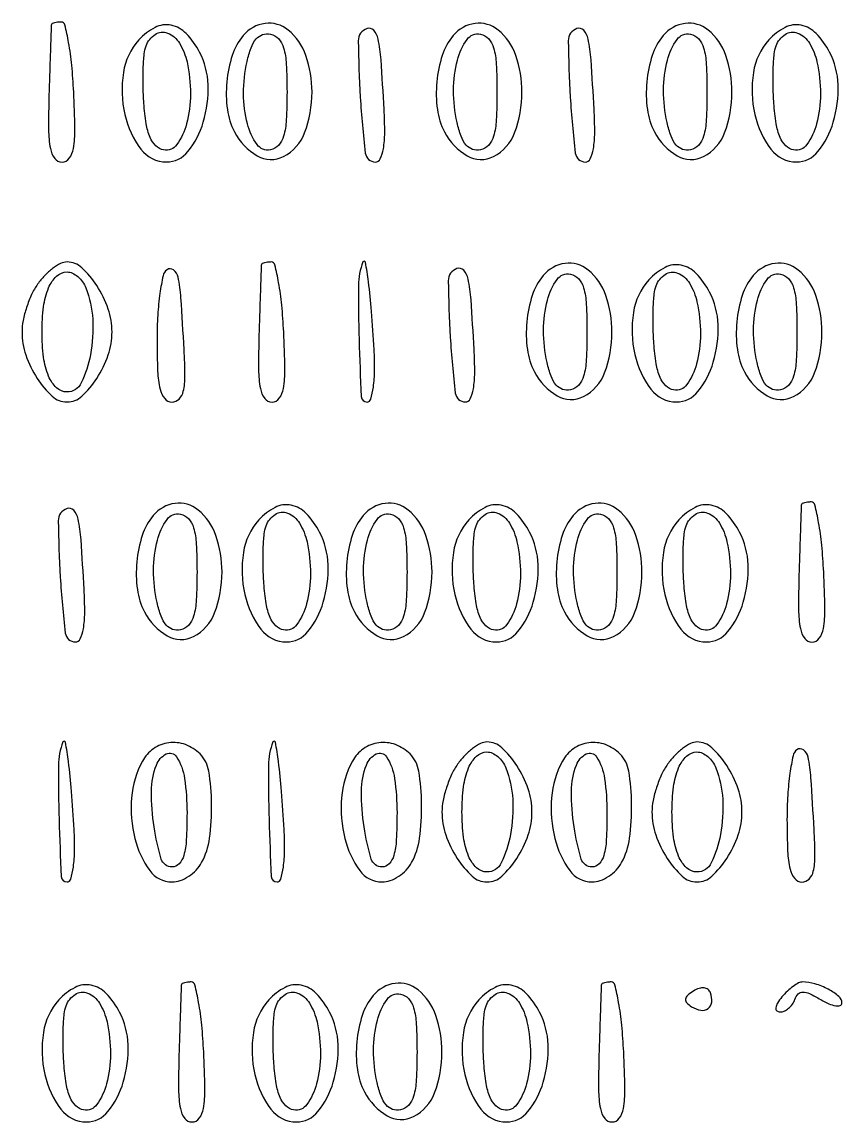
# Model space of a CAD drawing. Extents: x 3 to 461, y 1 to 447.
# Drawn here: x 85 to 167, y 241 to 351 of the extents above; entities that cross this region are included whole.
import ezdxf

# ---------------------------------------------------------------- set-up
doc = ezdxf.new("R2010")
doc.units = 0

msp = doc.modelspace()

# ---------------------------------------------------------------- linework, layer by layer
for points in [[(87.948969, 350.75, 0.041225), (87.925395, 350.552751, 0.000213), (87.854482, 348.590464, 0.000953), (87.778922, 346.355126, 0.000604), (87.698969, 343.749453, 0.008385), (87.654197, 340.223465, 0.046603), (87.837795, 338.340736, 0.113805), (88.271336, 337.361997, 0.235737), (89, 336.9972, 0.240193), (89.728644, 337.367617, 0.11645), (90.143782, 338.357314, 0.045576), (90.287215, 340.286166, 0.007631), (90.167941, 343.997747, 0.012277), (89.97449, 346.682188, 0.020043), (89.663779, 348.943088, 0.014965), (89.294937, 350.703073, 0.34652), (88.917941, 351, 0.025607), (88.562603, 350.98179, 0.037541), (88.254655, 350.926562, 0.042043), (88.026543, 350.846759, 0.241769)], [(96.688493, 349.208283, 0.146573), (95.136518, 345.949737, 0.094226), (95.281883, 341.735413, 0.106996), (96.895251, 338.268519, 0.234686), (99.448984, 337, 0.229487), (101.59742, 338.040897, 0.094441), (103.130897, 340.98537, 0.08186), (103.613628, 344.722252, 0.112064), (102.750737, 347.991142, 0.070025), (101.423297, 349.846215, 0.154137), (99.912836, 350.679258, 0.170459), (98.30555, 350.453521, 0.089746)], [(101.5, 347, -0.054125), (101.846857, 343.802643, -0.06511), (101.454802, 340.806647, -0.088961), (100.488179, 338.740628, -0.293799), (99.158318, 338.202959, -0.150415), (98.3844, 338.611687, -0.097019), (97.813491, 339.459076, -0.060694), (97.421332, 340.832132, -0.021306), (97.186912, 342.873031, -0.013057), (97.106103, 344.642233, -0.014399), (97.121982, 346.356317, -0.013886), (97.218065, 347.813788, -0.068308), (97.405527, 348.614404, -0.156254), (98.323686, 349.758186, -0.244706), (99.551104, 349.886804, -0.164407), (100.752888, 348.871529, -0.081989)], [(107.128383, 349.654692, 0.094502), (106.029005, 347.662605, 0.056296), (105.480181, 345.001153, 0.055896), (105.537255, 342.255785, 0.087426), (106.249263, 340.008858, 0.141095), (108.527863, 337.619235, 0.256504), (111.150066, 337.549324, 0.186428), (113.262851, 339.926188, 0.089745), (114, 344, 0.083882), (113.383884, 347.646661, 0.137736), (111.606715, 350.197571, 0.207897), (109.303572, 350.856354, 0.188878)], [(111.5, 344, -0.012749), (111.428621, 341.201057, -0.057027), (111.159655, 339.585016, -0.114121), (110.64899, 338.663679, -0.163219), (109.841682, 338.208027, -0.294654), (108.507853, 338.745168, -0.089595), (107.543156, 340.814921, -0.065138), (107.157413, 343.827485, -0.053417), (107.512227, 347.055668, -0.033266), (107.910571, 348.426945, -0.089246), (108.420073, 349.30206, -0.134895), (109.06031, 349.737601, -0.130598), (109.841682, 349.791973, -0.163219), (110.64899, 349.336321, -0.114121), (111.159655, 348.414984, -0.057027), (111.428621, 346.798943, -0.012749)], [(119.5, 350.346807, 0.322756), (118.629225, 349.118613, 0.013709), (118.826833, 343.488755, 0.013518), (119.329002, 337.895218, 0.380316), (120.335327, 336.999378, 0.293132), (120.829433, 337.315913, 0.066457), (121.135998, 338.313894, 0.040687), (121.271923, 339.928477, 0.014401), (121.211239, 342.249378, 0.003469), (120.902462, 347.233127, 0.034877), (120.614867, 349.295715, 0.129863), (120.175309, 350.168494, 0.302673)], [(128.128383, 349.654692, 0.094502), (127.029005, 347.662605, 0.056296), (126.480181, 345.001153, 0.055896), (126.537255, 342.255785, 0.087426), (127.249263, 340.008858, 0.141095), (129.527863, 337.619235, 0.256504), (132.150066, 337.549324, 0.186428), (134.262851, 339.926188, 0.089745), (135, 344, 0.083882), (134.383884, 347.646661, 0.137736), (132.606715, 350.197571, 0.207897), (130.303572, 350.856354, 0.188878)], [(132.5, 344, -0.012749), (132.428621, 341.201057, -0.057027), (132.159655, 339.585016, -0.114121), (131.64899, 338.663679, -0.163219), (130.841682, 338.208027, -0.130598), (130.06031, 338.262399, -0.134895), (129.420073, 338.69794, -0.089246), (128.910571, 339.573055, -0.033266), (128.512227, 340.944332, -0.053417), (128.157413, 344.172515, -0.065138), (128.543156, 347.185079, -0.089595), (129.507853, 349.254832, -0.294654), (130.841682, 349.791973, -0.163219), (131.64899, 349.336321, -0.114121), (132.159655, 348.414984, -0.057027), (132.428621, 346.798943, -0.012749)], [(140.5, 350.346807, 0.322756), (139.629225, 349.118613, 0.013709), (139.826833, 343.488755, 0.013518), (140.329002, 337.895218, 0.380316), (141.335327, 336.999378, 0.293132), (141.829433, 337.315913, 0.066457), (142.135998, 338.313894, 0.040687), (142.271923, 339.928477, 0.014401), (142.211239, 342.249378, 0.003469), (141.902462, 347.233127, 0.034877), (141.614867, 349.295715, 0.129863), (141.175309, 350.168494, 0.302673)], [(149.128383, 349.654692, 0.094502), (148.029005, 347.662605, 0.056296), (147.480181, 345.001153, 0.055896), (147.537255, 342.255785, 0.087426), (148.249263, 340.008858, 0.141095), (150.527863, 337.619235, 0.256504), (153.150066, 337.549324, 0.186428), (155.262851, 339.926188, 0.089745), (156, 344, 0.083882), (155.383884, 347.646661, 0.137736), (153.606715, 350.197571, 0.207897), (151.303572, 350.856354, 0.188878)], [(153.5, 344, -0.012749), (153.428621, 341.201057, -0.057027), (153.159655, 339.585016, -0.114121), (152.64899, 338.663679, -0.163219), (151.841682, 338.208027, -0.130598), (151.06031, 338.262399, -0.134895), (150.420073, 338.69794, -0.089246), (149.910571, 339.573055, -0.033266), (149.512227, 340.944332, -0.053417), (149.157413, 344.172515, -0.065138), (149.543156, 347.185079, -0.089595), (150.507853, 349.254832, -0.294654), (151.841682, 349.791973, -0.163219), (152.64899, 349.336321, -0.114121), (153.159655, 348.414984, -0.057027), (153.428621, 346.798943, -0.012749)], [(159.688493, 349.208283, 0.146573), (158.136518, 345.949737, 0.094226), (158.281883, 341.735413, 0.106996), (159.895251, 338.268519, 0.234686), (162.448984, 337, 0.229487), (164.59742, 338.040897, 0.094441), (166.130897, 340.98537, 0.08186), (166.613628, 344.722252, 0.112064), (165.750737, 347.991142, 0.070025), (164.423297, 349.846215, 0.154137), (162.912836, 350.679258, 0.170459), (161.30555, 350.453521, 0.089746)], [(164.5, 347, -0.054125), (164.846857, 343.802643, -0.06511), (164.454802, 340.806647, -0.088961), (163.488179, 338.740628, -0.293799), (162.158318, 338.202959, -0.150415), (161.3844, 338.611687, -0.097019), (160.813491, 339.459076, -0.060694), (160.421332, 340.832132, -0.021306), (160.186912, 342.873031, -0.013057), (160.106103, 344.642233, -0.014399), (160.121982, 346.356317, -0.013886), (160.218065, 347.813788, -0.068308), (160.405527, 348.614404, -0.156254), (161.323686, 349.758186, -0.244706), (162.551104, 349.886804, -0.164407), (163.752888, 348.871529, -0.081989)], [(86.556704, 324.777494, 0.044665), (85.960362, 323.740155, 0.029378), (85.457282, 322.457321, 0.029541), (85.112573, 321.139961, 0.049256), (85, 320, 0.08296), (85.384051, 317.701247, 0.060137), (86.517914, 315.361199, 0.064438), (88.022747, 313.574726, 0.187674), (89.5, 313, 0.187674), (90.977253, 313.574726, 0.064438), (92.482086, 315.361199, 0.060137), (93.615949, 317.701247, 0.08296), (94, 320, 0.08296), (93.615949, 322.298753, 0.060137), (92.482086, 324.638801, 0.064438), (90.977253, 326.425274, 0.187674), (89.5, 327, 0.118749), (88.858798, 326.845537, 0.043522), (88.063438, 326.347139, 0.040112), (87.254788, 325.627905, 0.038184)], [(108.948969, 326.75, 0.041225), (108.925395, 326.552751, 0.000213), (108.854482, 324.590464, 0.000953), (108.778922, 322.355126, 0.000604), (108.698969, 319.749453, 0.008385), (108.654197, 316.223465, 0.046603), (108.837795, 314.340736, 0.113805), (109.271336, 313.361997, 0.235737), (110, 312.9972, 0.240193), (110.728644, 313.367617, 0.11645), (111.143782, 314.357314, 0.045576), (111.287215, 316.286166, 0.007631), (111.167941, 319.997747, 0.012277), (110.97449, 322.682188, 0.020043), (110.663779, 324.943088, 0.014965), (110.294937, 326.703073, 0.34652), (109.917941, 327, 0.025607), (109.562603, 326.98179, 0.037541), (109.254655, 326.926562, 0.042043), (109.026543, 326.846759, 0.241769)], [(119.085151, 327, 0.087437), (118.651789, 324.669279, 0.009757), (118.706602, 319.246725, 0.004642), (118.928602, 313.543378, 0.400147), (119.5, 312.998831, 0.336411), (119.886905, 313.292325, 0.034554), (120.13417, 314.489231, 0.030884), (120.256808, 316.168701, 0.016523), (120.211239, 318.249378, 0.005952), (119.955966, 322.062615, 0.012309), (119.647873, 325.032599, 0.015502), (119.335815, 326.978859, 0.757581)], [(137.128383, 325.654692, 0.094502), (136.029005, 323.662605, 0.056296), (135.480181, 321.001153, 0.055896), (135.537255, 318.255785, 0.087426), (136.249263, 316.008858, 0.141095), (138.527863, 313.619235, 0.256504), (141.150066, 313.549324, 0.186428), (143.262851, 315.926188, 0.089745), (144, 320, 0.083882), (143.383884, 323.646661, 0.137736), (141.606715, 326.197571, 0.207897), (139.303572, 326.856354, 0.188878)], [(147.688493, 325.208283, 0.146573), (146.136518, 321.949737, 0.094226), (146.281883, 317.735413, 0.106996), (147.895251, 314.268519, 0.234686), (150.448984, 313, 0.229487), (152.59742, 314.040897, 0.094441), (154.130897, 316.98537, 0.08186), (154.613628, 320.722252, 0.112064), (153.750737, 323.991142, 0.070025), (152.423297, 325.846215, 0.154137), (150.912836, 326.679258, 0.170459), (149.30555, 326.453521, 0.089746)], [(158.128383, 325.654692, 0.094502), (157.029005, 323.662605, 0.056296), (156.480181, 321.001153, 0.055896), (156.537255, 318.255785, 0.087426), (157.249263, 316.008858, 0.141095), (159.527863, 313.619235, 0.256504), (162.150066, 313.549324, 0.186428), (164.262851, 315.926188, 0.089745), (165, 320, 0.083882), (164.383884, 323.646661, 0.137736), (162.606715, 326.197571, 0.207897), (160.303572, 326.856354, 0.188878)], [(91.393011, 324.418213, -0.077848), (92.067957, 321.267426, -0.058914), (91.848321, 317.732228, -0.066921), (90.930747, 314.900765, -0.288574), (89.5, 314, -0.193661), (88.457969, 314.419329, -0.103071), (87.660311, 315.584745, -0.067458), (87.15885, 317.469182, -0.031352), (87, 320, -0.031352), (87.15885, 322.530818, -0.067458), (87.660311, 324.415255, -0.103071), (88.457969, 325.580671, -0.193661), (89.5, 326, -0.108103), (90.036953, 325.882535, -0.066431), (90.586556, 325.53535, -0.061865), (91.064978, 325.022986, -0.065386)], [(99.5, 326.224355, 0.184699), (99.107947, 325.624161, 0.017745), (98.79375, 323.876306, 0.020716), (98.572865, 321.69568, 0.014882), (98.5, 319.248177, 0.009975), (98.56348, 316.066693, 0.048945), (98.809934, 314.288372, 0.111046), (99.273479, 313.344973, 0.227219), (100, 312.997555, 0.202174), (100.708203, 313.296787, 0.137198), (101.133048, 314.07564, 0.058818), (101.296213, 315.56433, 0.011652), (101.211239, 318.249378, 0.003302), (100.892537, 323.421329, 0.035821), (100.601458, 325.49047, 0.175802), (100.149353, 326.212521, 0.334226)], [(128.5, 326.346807, 0.322756), (127.629225, 325.118613, 0.013709), (127.826833, 319.488755, 0.013518), (128.329002, 313.895218, 0.380316), (129.335327, 312.999378, 0.293132), (129.829433, 313.315913, 0.066457), (130.135998, 314.313894, 0.040687), (130.271923, 315.928477, 0.014401), (130.211239, 318.249378, 0.003469), (129.902462, 323.233127, 0.034877), (129.614867, 325.295715, 0.129863), (129.175309, 326.168494, 0.302673)], [(141.5, 320, -0.012749), (141.428621, 317.201057, -0.057027), (141.159655, 315.585016, -0.114121), (140.64899, 314.663679, -0.163219), (139.841682, 314.208027, -0.130598), (139.06031, 314.262399, -0.134895), (138.420073, 314.69794, -0.089246), (137.910571, 315.573055, -0.033266), (137.512227, 316.944332, -0.053417), (137.157413, 320.172515, -0.065138), (137.543156, 323.185079, -0.089595), (138.507853, 325.254832, -0.294654), (139.841682, 325.791973, -0.163219), (140.64899, 325.336321, -0.114121), (141.159655, 324.414984, -0.057027), (141.428621, 322.798943, -0.012749)], [(152.5, 323, -0.054125), (152.846857, 319.802643, -0.06511), (152.454802, 316.806647, -0.088961), (151.488179, 314.740628, -0.293799), (150.158318, 314.202959, -0.150415), (149.3844, 314.611687, -0.097019), (148.813491, 315.459076, -0.060694), (148.421332, 316.832132, -0.021306), (148.186912, 318.873031, -0.013057), (148.106103, 320.642233, -0.014399), (148.121982, 322.356317, -0.013886), (148.218065, 323.813788, -0.068308), (148.405527, 324.614404, -0.156254), (149.323686, 325.758186, -0.244706), (150.551104, 325.886804, -0.164407), (151.752888, 324.871529, -0.081989)], [(162.5, 320, -0.012749), (162.428621, 317.201057, -0.057027), (162.159655, 315.585016, -0.114121), (161.64899, 314.663679, -0.163219), (160.841682, 314.208027, -0.130598), (160.06031, 314.262399, -0.134895), (159.420073, 314.69794, -0.089246), (158.910571, 315.573055, -0.033266), (158.512227, 316.944332, -0.053417), (158.157413, 320.172515, -0.065138), (158.543156, 323.185079, -0.089595), (159.507853, 325.254832, -0.294654), (160.841682, 325.791973, -0.163219), (161.64899, 325.336321, -0.114121), (162.159655, 324.414984, -0.057027), (162.428621, 322.798943, -0.012749)], [(98.128383, 301.654692, 0.094502), (97.029005, 299.662605, 0.056296), (96.480181, 297.001153, 0.055896), (96.537255, 294.255785, 0.087426), (97.249263, 292.008858, 0.141095), (99.527863, 289.619235, 0.256504), (102.150066, 289.549324, 0.186428), (104.262851, 291.926188, 0.089745), (105, 296, 0.083882), (104.383884, 299.646661, 0.137736), (102.606715, 302.197571, 0.207897), (100.303572, 302.856354, 0.188878)], [(108.688493, 301.208283, 0.146573), (107.136518, 297.949737, 0.094226), (107.281883, 293.735413, 0.106996), (108.895251, 290.268519, 0.234686), (111.448984, 289, 0.229487), (113.59742, 290.040897, 0.094441), (115.130897, 292.98537, 0.08186), (115.613628, 296.722252, 0.112064), (114.750737, 299.991142, 0.070025), (113.423297, 301.846215, 0.154137), (111.912836, 302.679258, 0.170459), (110.30555, 302.453521, 0.089746)], [(119.128383, 301.654692, 0.094502), (118.029005, 299.662605, 0.056296), (117.480181, 297.001153, 0.055896), (117.537255, 294.255785, 0.087426), (118.249263, 292.008858, 0.141095), (120.527863, 289.619235, 0.256504), (123.150066, 289.549324, 0.186428), (125.262851, 291.926188, 0.089745), (126, 296, 0.083882), (125.383884, 299.646661, 0.137736), (123.606715, 302.197571, 0.207897), (121.303572, 302.856354, 0.188878)], [(129.688493, 301.208283, 0.146573), (128.136518, 297.949737, 0.094226), (128.281883, 293.735413, 0.106996), (129.895251, 290.268519, 0.234686), (132.448984, 289, 0.229487), (134.59742, 290.040897, 0.094441), (136.130897, 292.98537, 0.08186), (136.613628, 296.722252, 0.112064), (135.750737, 299.991142, 0.070025), (134.423297, 301.846215, 0.154137), (132.912836, 302.679258, 0.170459), (131.30555, 302.453521, 0.089746)], [(140.128383, 301.654692, 0.094502), (139.029005, 299.662605, 0.056296), (138.480181, 297.001153, 0.055896), (138.537255, 294.255785, 0.087426), (139.249263, 292.008858, 0.141095), (141.527863, 289.619235, 0.256504), (144.150066, 289.549324, 0.186428), (146.262851, 291.926188, 0.089745), (147, 296, 0.083882), (146.383884, 299.646661, 0.137736), (144.606715, 302.197571, 0.207897), (142.303572, 302.856354, 0.188878)], [(150.688493, 301.208283, 0.146573), (149.136518, 297.949737, 0.094226), (149.281883, 293.735413, 0.106996), (150.895251, 290.268519, 0.234686), (153.448984, 289, 0.229487), (155.59742, 290.040897, 0.094441), (157.130897, 292.98537, 0.08186), (157.613628, 296.722252, 0.112064), (156.750737, 299.991142, 0.070025), (155.423297, 301.846215, 0.154137), (153.912836, 302.679258, 0.170459), (152.30555, 302.453521, 0.089746)], [(162.948969, 302.75, 0.041225), (162.925395, 302.552751, 0.000213), (162.854482, 300.590464, 0.000953), (162.778922, 298.355126, 0.000604), (162.698969, 295.749453, 0.008385), (162.654197, 292.223465, 0.046603), (162.837795, 290.340736, 0.113805), (163.271336, 289.361997, 0.235737), (164, 288.9972, 0.240193), (164.728644, 289.367617, 0.11645), (165.143782, 290.357314, 0.045576), (165.287215, 292.286166, 0.007631), (165.167941, 295.997747, 0.012277), (164.97449, 298.682188, 0.020043), (164.663779, 300.943088, 0.014965), (164.294937, 302.703073, 0.34652), (163.917941, 303, 0.025607), (163.562603, 302.98179, 0.037541), (163.254655, 302.926562, 0.042043), (163.026543, 302.846759, 0.241769)], [(89.5, 302.346807, 0.322756), (88.629225, 301.118613, 0.013709), (88.826833, 295.488755, 0.013518), (89.329002, 289.895218, 0.380316), (90.335327, 288.999378, 0.293132), (90.829433, 289.315913, 0.066457), (91.135998, 290.313894, 0.040687), (91.271923, 291.928477, 0.014401), (91.211239, 294.249378, 0.003469), (90.902462, 299.233127, 0.034877), (90.614867, 301.295715, 0.129863), (90.175309, 302.168494, 0.302673)], [(102.5, 296, -0.012749), (102.428621, 293.201057, -0.057027), (102.159655, 291.585016, -0.114121), (101.64899, 290.663679, -0.163219), (100.841682, 290.208027, -0.130598), (100.06031, 290.262399, -0.134895), (99.420073, 290.69794, -0.089246), (98.910571, 291.573055, -0.033266), (98.512227, 292.944332, -0.053417), (98.157413, 296.172515, -0.065138), (98.543156, 299.185079, -0.089595), (99.507853, 301.254832, -0.294654), (100.841682, 301.791973, -0.163219), (101.64899, 301.336321, -0.114121), (102.159655, 300.414984, -0.057027), (102.428621, 298.798943, -0.012749)], [(113.5, 299, -0.054125), (113.846857, 295.802643, -0.06511), (113.454802, 292.806647, -0.088961), (112.488179, 290.740628, -0.293799), (111.158318, 290.202959, -0.150415), (110.3844, 290.611687, -0.097019), (109.813491, 291.459076, -0.060694), (109.421332, 292.832132, -0.021306), (109.186912, 294.873031, -0.013057), (109.106103, 296.642233, -0.014399), (109.121982, 298.356317, -0.013886), (109.218065, 299.813788, -0.068308), (109.405527, 300.614404, -0.156254), (110.323686, 301.758186, -0.244706), (111.551104, 301.886804, -0.164407), (112.752888, 300.871529, -0.081989)], [(123.5, 296, -0.012749), (123.428621, 293.201057, -0.057027), (123.159655, 291.585016, -0.114121), (122.64899, 290.663679, -0.163219), (121.841682, 290.208027, -0.130598), (121.06031, 290.262399, -0.134895), (120.420073, 290.69794, -0.089246), (119.910571, 291.573055, -0.033266), (119.512227, 292.944332, -0.053417), (119.157413, 296.172515, -0.065138), (119.543156, 299.185079, -0.089595), (120.507853, 301.254832, -0.294654), (121.841682, 301.791973, -0.163219), (122.64899, 301.336321, -0.114121), (123.159655, 300.414984, -0.057027), (123.428621, 298.798943, -0.012749)], [(134.5, 299, -0.054125), (134.846857, 295.802643, -0.06511), (134.454802, 292.806647, -0.088961), (133.488179, 290.740628, -0.293799), (132.158318, 290.202959, -0.150415), (131.3844, 290.611687, -0.097019), (130.813491, 291.459076, -0.060694), (130.421332, 292.832132, -0.021306), (130.186912, 294.873031, -0.013057), (130.106103, 296.642233, -0.014399), (130.121982, 298.356317, -0.013886), (130.218065, 299.813788, -0.068308), (130.405527, 300.614404, -0.156254), (131.323686, 301.758186, -0.244706), (132.551104, 301.886804, -0.164407), (133.752888, 300.871529, -0.081989)], [(144.5, 296, -0.012749), (144.428621, 293.201057, -0.057027), (144.159655, 291.585016, -0.114121), (143.64899, 290.663679, -0.163219), (142.841682, 290.208027, -0.130598), (142.06031, 290.262399, -0.134895), (141.420073, 290.69794, -0.089246), (140.910571, 291.573055, -0.033266), (140.512227, 292.944332, -0.053417), (140.157413, 296.172515, -0.065138), (140.543156, 299.185079, -0.089595), (141.507853, 301.254832, -0.294654), (142.841682, 301.791973, -0.163219), (143.64899, 301.336321, -0.114121), (144.159655, 300.414984, -0.057027), (144.428621, 298.798943, -0.012749)], [(155.5, 299, -0.054125), (155.846857, 295.802643, -0.06511), (155.454802, 292.806647, -0.088961), (154.488179, 290.740628, -0.293799), (153.158318, 290.202959, -0.150415), (152.3844, 290.611687, -0.097019), (151.813491, 291.459076, -0.060694), (151.421332, 292.832132, -0.021306), (151.186912, 294.873031, -0.013057), (151.106103, 296.642233, -0.014399), (151.121982, 298.356317, -0.013886), (151.218065, 299.813788, -0.068308), (151.405527, 300.614404, -0.156254), (152.323686, 301.758186, -0.244706), (153.551104, 301.886804, -0.164407), (154.752888, 300.871529, -0.081989)], [(89.085151, 279, 0.087437), (88.651789, 276.669279, 0.009757), (88.706602, 271.246725, 0.004642), (88.928602, 265.543378, 0.400147), (89.5, 264.998831, 0.336411), (89.886905, 265.292325, 0.034554), (90.13417, 266.489231, 0.030884), (90.256808, 268.168701, 0.016523), (90.211239, 270.249378, 0.005952), (89.955966, 274.062615, 0.012309), (89.647873, 277.032599, 0.015502), (89.335815, 278.978859, 0.757581)], [(97.035184, 277.065741, 0.102467), (95.961603, 273.430656, 0.081153), (96.285668, 269.336995, 0.096792), (97.767299, 266.139596, 0.240451), (100, 265, 0.087112), (100.814841, 265.14305, 0.057687), (101.666888, 265.568188, 0.056109), (102.425485, 266.194495, 0.069395), (102.964816, 266.934259, 0.089), (103.755213, 269.369292, 0.037893), (103.963495, 272.803088, 0.036114), (103.675941, 276.08613, 0.157748), (102.8, 277.8, 0.10819), (101.338635, 278.736392, 0.120833), (99.679399, 278.926055, 0.123406), (98.146845, 278.32765, 0.115908)], [(110.085151, 279, 0.087437), (109.651789, 276.669279, 0.009757), (109.706602, 271.246725, 0.004642), (109.928602, 265.543378, 0.400147), (110.5, 264.998831, 0.336411), (110.886905, 265.292325, 0.034554), (111.13417, 266.489231, 0.030884), (111.256808, 268.168701, 0.016523), (111.211239, 270.249378, 0.005952), (110.955966, 274.062615, 0.012309), (110.647873, 277.032599, 0.015502), (110.335815, 278.978859, 0.757581)], [(118.035184, 277.065741, 0.102467), (116.961603, 273.430656, 0.081153), (117.285668, 269.336995, 0.096792), (118.767299, 266.139596, 0.240451), (121, 265, 0.087112), (121.814841, 265.14305, 0.057687), (122.666888, 265.568188, 0.056109), (123.425485, 266.194495, 0.069395), (123.964816, 266.934259, 0.089), (124.755213, 269.369292, 0.037893), (124.963495, 272.803088, 0.036114), (124.675941, 276.08613, 0.157748), (123.8, 277.8, 0.10819), (122.338635, 278.736392, 0.120833), (120.679399, 278.926055, 0.123406), (119.146845, 278.32765, 0.115908)], [(128.556704, 276.777494, 0.044665), (127.960362, 275.740155, 0.029378), (127.457282, 274.457321, 0.029541), (127.112573, 273.139961, 0.049256), (127, 272, 0.08296), (127.384051, 269.701247, 0.060137), (128.517914, 267.361199, 0.064438), (130.022747, 265.574726, 0.187674), (131.5, 265, 0.187674), (132.977253, 265.574726, 0.064438), (134.482086, 267.361199, 0.060137), (135.615949, 269.701247, 0.08296), (136, 272, 0.08296), (135.615949, 274.298753, 0.060137), (134.482086, 276.638801, 0.064438), (132.977253, 278.425274, 0.187674), (131.5, 279, 0.118749), (130.858798, 278.845537, 0.043522), (130.063438, 278.347139, 0.040112), (129.254788, 277.627905, 0.038184)], [(139.035184, 277.065741, 0.102467), (137.961603, 273.430656, 0.081153), (138.285668, 269.336995, 0.096792), (139.767299, 266.139596, 0.240451), (142, 265, 0.087112), (142.814841, 265.14305, 0.057687), (143.666888, 265.568188, 0.056109), (144.425485, 266.194495, 0.069395), (144.964816, 266.934259, 0.089), (145.755213, 269.369292, 0.037893), (145.963495, 272.803088, 0.036114), (145.675941, 276.08613, 0.157748), (144.8, 277.8, 0.10819), (143.338635, 278.736392, 0.120833), (141.679399, 278.926055, 0.123406), (140.146845, 278.32765, 0.115908)], [(149.556704, 276.777494, 0.044665), (148.960362, 275.740155, 0.029378), (148.457282, 274.457321, 0.029541), (148.112573, 273.139961, 0.049256), (148, 272, 0.08296), (148.384051, 269.701247, 0.060137), (149.517914, 267.361199, 0.064438), (151.022747, 265.574726, 0.187674), (152.5, 265, 0.187674), (153.977253, 265.574726, 0.064438), (155.482086, 267.361199, 0.060137), (156.615949, 269.701247, 0.08296), (157, 272, 0.08296), (156.615949, 274.298753, 0.060137), (155.482086, 276.638801, 0.064438), (153.977253, 278.425274, 0.187674), (152.5, 279, 0.118749), (151.858798, 278.845537, 0.043522), (151.063438, 278.347139, 0.040112), (150.254788, 277.627905, 0.038184)], [(162.5, 278.224355, 0.184699), (162.107947, 277.624161, 0.017745), (161.79375, 275.876306, 0.020716), (161.572865, 273.69568, 0.014882), (161.5, 271.248177, 0.009975), (161.56348, 268.066693, 0.048945), (161.809934, 266.288372, 0.111046), (162.273479, 265.344973, 0.227219), (163, 264.997555, 0.202174), (163.708203, 265.296787, 0.137198), (164.133048, 266.07564, 0.058818), (164.296213, 267.56433, 0.011652), (164.211239, 270.249378, 0.003302), (163.892537, 275.421329, 0.035821), (163.601458, 277.49047, 0.175802), (163.149353, 278.212521, 0.334226)], [(101.5, 271.916667, -0.012409), (101.432981, 269.216686, -0.055186), (101.180769, 267.652778, -0.119089), (100.714204, 266.813188, -0.209622), (100, 266.5, -0.330718), (98.93144, 267.293583, -0.035307), (98.205859, 270.498684, -0.039267), (97.943035, 274.065474, -0.090614), (98.437438, 276.697562, -0.183417), (99.423445, 277.801104, -0.387822), (100.444309, 277.528284, -0.10731), (101.255965, 275.344995, -0.035546)], [(122.5, 271.916667, -0.012409), (122.432981, 269.216686, -0.055186), (122.180769, 267.652778, -0.119089), (121.714204, 266.813188, -0.209622), (121, 266.5, -0.330718), (119.93144, 267.293583, -0.035307), (119.205859, 270.498684, -0.039267), (118.943035, 274.065474, -0.090614), (119.437438, 276.697562, -0.183417), (120.423445, 277.801104, -0.387822), (121.444309, 277.528284, -0.10731), (122.255965, 275.344995, -0.035546)], [(133.393011, 276.418213, -0.077848), (134.067957, 273.267426, -0.058914), (133.848321, 269.732228, -0.066921), (132.930747, 266.900765, -0.288574), (131.5, 266, -0.193661), (130.457969, 266.419329, -0.103071), (129.660311, 267.584745, -0.067458), (129.15885, 269.469182, -0.031352), (129, 272, -0.031352), (129.15885, 274.530818, -0.067458), (129.660311, 276.415255, -0.103071), (130.457969, 277.580671, -0.193661), (131.5, 278, -0.108103), (132.036953, 277.882535, -0.066431), (132.586556, 277.53535, -0.061865), (133.064978, 277.022986, -0.065386)], [(143.5, 271.916667, -0.012409), (143.432981, 269.216686, -0.055186), (143.180769, 267.652778, -0.119089), (142.714204, 266.813188, -0.209622), (142, 266.5, -0.330718), (140.93144, 267.293583, -0.035307), (140.205859, 270.498684, -0.039267), (139.943035, 274.065474, -0.090614), (140.437438, 276.697562, -0.183417), (141.423445, 277.801104, -0.387822), (142.444309, 277.528284, -0.10731), (143.255965, 275.344995, -0.035546)], [(154.393011, 276.418213, -0.077848), (155.067957, 273.267426, -0.058914), (154.848321, 269.732228, -0.066921), (153.930747, 266.900765, -0.288574), (152.5, 266, -0.193661), (151.457969, 266.419329, -0.103071), (150.660311, 267.584745, -0.067458), (150.15885, 269.469182, -0.031352), (150, 272, -0.031352), (150.15885, 274.530818, -0.067458), (150.660311, 276.415255, -0.103071), (151.457969, 277.580671, -0.193661), (152.5, 278, -0.108103), (153.036953, 277.882535, -0.066431), (153.586556, 277.53535, -0.061865), (154.064978, 277.022986, -0.065386)], [(88.688493, 253.208283, 0.146573), (87.136518, 249.949737, 0.094226), (87.281883, 245.735413, 0.106996), (88.895251, 242.268519, 0.234686), (91.448984, 241, 0.229487), (93.59742, 242.040897, 0.094441), (95.130897, 244.98537, 0.08186), (95.613628, 248.722252, 0.112064), (94.750737, 251.991142, 0.070025), (93.423297, 253.846215, 0.154137), (91.912836, 254.679258, 0.170459), (90.30555, 254.453521, 0.089746)], [(100.948969, 254.75, 0.041225), (100.925395, 254.552751, 0.000213), (100.854482, 252.590464, 0.000953), (100.778922, 250.355126, 0.000604), (100.698969, 247.749453, 0.008385), (100.654197, 244.223465, 0.046603), (100.837795, 242.340736, 0.113805), (101.271336, 241.361997, 0.235737), (102, 240.9972, 0.240193), (102.728644, 241.367617, 0.11645), (103.143782, 242.357314, 0.045576), (103.287215, 244.286166, 0.007631), (103.167941, 247.997747, 0.012277), (102.97449, 250.682188, 0.020043), (102.663779, 252.943088, 0.014965), (102.294937, 254.703073, 0.34652), (101.917941, 255, 0.025607), (101.562603, 254.98179, 0.037541), (101.254655, 254.926562, 0.042043), (101.026543, 254.846759, 0.241769)], [(109.688493, 253.208283, 0.146573), (108.136518, 249.949737, 0.094226), (108.281883, 245.735413, 0.106996), (109.895251, 242.268519, 0.234686), (112.448984, 241, 0.229487), (114.59742, 242.040897, 0.094441), (116.130897, 244.98537, 0.08186), (116.613628, 248.722252, 0.112064), (115.750737, 251.991142, 0.070025), (114.423297, 253.846215, 0.154137), (112.912836, 254.679258, 0.170459), (111.30555, 254.453521, 0.089746)], [(120.128383, 253.654692, 0.094502), (119.029005, 251.662605, 0.056296), (118.480181, 249.001153, 0.055896), (118.537255, 246.255785, 0.087426), (119.249263, 244.008858, 0.141095), (121.527863, 241.619235, 0.256504), (124.150066, 241.549324, 0.186428), (126.262851, 243.926188, 0.089745), (127, 248, 0.083882), (126.383884, 251.646661, 0.137736), (124.606715, 254.197571, 0.207897), (122.303572, 254.856354, 0.188878)], [(130.688493, 253.208283, 0.146573), (129.136518, 249.949737, 0.094226), (129.281883, 245.735413, 0.106996), (130.895251, 242.268519, 0.234686), (133.448984, 241, 0.229487), (135.59742, 242.040897, 0.094441), (137.130897, 244.98537, 0.08186), (137.613628, 248.722252, 0.112064), (136.750737, 251.991142, 0.070025), (135.423297, 253.846215, 0.154137), (133.912836, 254.679258, 0.170459), (132.30555, 254.453521, 0.089746)], [(142.948969, 254.75, 0.041225), (142.925395, 254.552751, 0.000213), (142.854482, 252.590464, 0.000953), (142.778922, 250.355126, 0.000604), (142.698969, 247.749453, 0.008385), (142.654197, 244.223465, 0.046603), (142.837795, 242.340736, 0.113805), (143.271336, 241.361997, 0.235737), (144, 240.9972, 0.240193), (144.728644, 241.367617, 0.11645), (145.143782, 242.357314, 0.045576), (145.287215, 244.286166, 0.007631), (145.167941, 247.997747, 0.012277), (144.97449, 250.682188, 0.020043), (144.663779, 252.943088, 0.014965), (144.294937, 254.703073, 0.34652), (143.917941, 255, 0.025607), (143.562603, 254.98179, 0.037541), (143.254655, 254.926562, 0.042043), (143.026543, 254.846759, 0.241769)], [(152.143237, 254.092954, 0.040481), (151.545279, 253.650668, 0.186249), (151.348035, 253.276151, 0.226851), (151.4716, 252.915023, 0.060422), (151.959768, 252.524864, 0.095285), (152.88283, 252.173645, 0.203585), (153.612026, 252.342919, 0.21625), (153.967714, 252.971294, 0.105435), (153.854167, 253.905454, 0.142632), (153.610697, 254.250559, 0.141913), (153.219538, 254.411849, 0.10734), (152.71118, 254.358425, 0.059411)], [(161, 253.5, 0.032634), (160.551754, 252.881953, 0.10688), (160.380003, 252.410393, 0.243419), (160.481958, 252.123281, 0.190254), (160.794222, 252, 0.10676), (161.225284, 252.093102, 0.068108), (161.661069, 252.367188, 0.063735), (162.035334, 252.772121, 0.067931), (162.286013, 253.25, -0.100666), (162.622304, 253.800841, -0.209307), (163.074989, 253.997257, -0.112069), (163.747293, 253.842331, -0.020959), (164.869347, 253.241526, 0.029976), (165.687161, 252.82241, 0.06199), (166.374121, 252.61754, 0.115988), (166.823925, 252.64679, 0.329979), (167, 252.884537, 0.221708), (166.687016, 253.555689, 0.05189), (165.631777, 254.268963, 0.050366), (164.300038, 254.816476, 0.07248), (163.040657, 255, 0.124938), (162.651625, 254.901249, 0.034187), (162.11296, 254.559375, 0.032321), (161.535054, 254.074103, 0.028749)], [(93.5, 251, -0.054125), (93.846857, 247.802643, -0.06511), (93.454802, 244.806647, -0.088961), (92.488179, 242.740628, -0.293799), (91.158318, 242.202959, -0.150415), (90.3844, 242.611687, -0.097019), (89.813491, 243.459076, -0.060694), (89.421332, 244.832132, -0.021306), (89.186912, 246.873031, -0.013057), (89.106103, 248.642233, -0.014399), (89.121982, 250.356317, -0.013886), (89.218065, 251.813788, -0.068308), (89.405527, 252.614404, -0.156254), (90.323686, 253.758186, -0.244706), (91.551104, 253.886804, -0.164407), (92.752888, 252.871529, -0.081989)], [(114.5, 251, -0.054125), (114.846857, 247.802643, -0.06511), (114.454802, 244.806647, -0.088961), (113.488179, 242.740628, -0.293799), (112.158318, 242.202959, -0.150415), (111.3844, 242.611687, -0.097019), (110.813491, 243.459076, -0.060694), (110.421332, 244.832132, -0.021306), (110.186912, 246.873031, -0.013057), (110.106103, 248.642233, -0.014399), (110.121982, 250.356317, -0.013886), (110.218065, 251.813788, -0.068308), (110.405527, 252.614404, -0.156254), (111.323686, 253.758186, -0.244706), (112.551104, 253.886804, -0.164407), (113.752888, 252.871529, -0.081989)], [(124.5, 248, -0.012749), (124.428621, 245.201057, -0.057027), (124.159655, 243.585016, -0.114121), (123.64899, 242.663679, -0.163219), (122.841682, 242.208027, -0.130598), (122.06031, 242.262399, -0.134895), (121.420073, 242.69794, -0.089246), (120.910571, 243.573055, -0.033266), (120.512227, 244.944332, -0.053417), (120.157413, 248.172515, -0.065138), (120.543156, 251.185079, -0.089595), (121.507853, 253.254832, -0.294654), (122.841682, 253.791973, -0.163219), (123.64899, 253.336321, -0.114121), (124.159655, 252.414984, -0.057027), (124.428621, 250.798943, -0.012749)], [(135.5, 251, -0.054125), (135.846857, 247.802643, -0.06511), (135.454802, 244.806647, -0.088961), (134.488179, 242.740628, -0.293799), (133.158318, 242.202959, -0.150415), (132.3844, 242.611687, -0.097019), (131.813491, 243.459076, -0.060694), (131.421332, 244.832132, -0.021306), (131.186912, 246.873031, -0.013057), (131.106103, 248.642233, -0.014399), (131.121982, 250.356317, -0.013886), (131.218065, 251.813788, -0.068308), (131.405527, 252.614404, -0.156254), (132.323686, 253.758186, -0.244706), (133.551104, 253.886804, -0.164407), (134.752888, 252.871529, -0.081989)]]:
    msp.add_lwpolyline(points, format="xyb", close=True)

doc.saveas('drawing.dxf')
